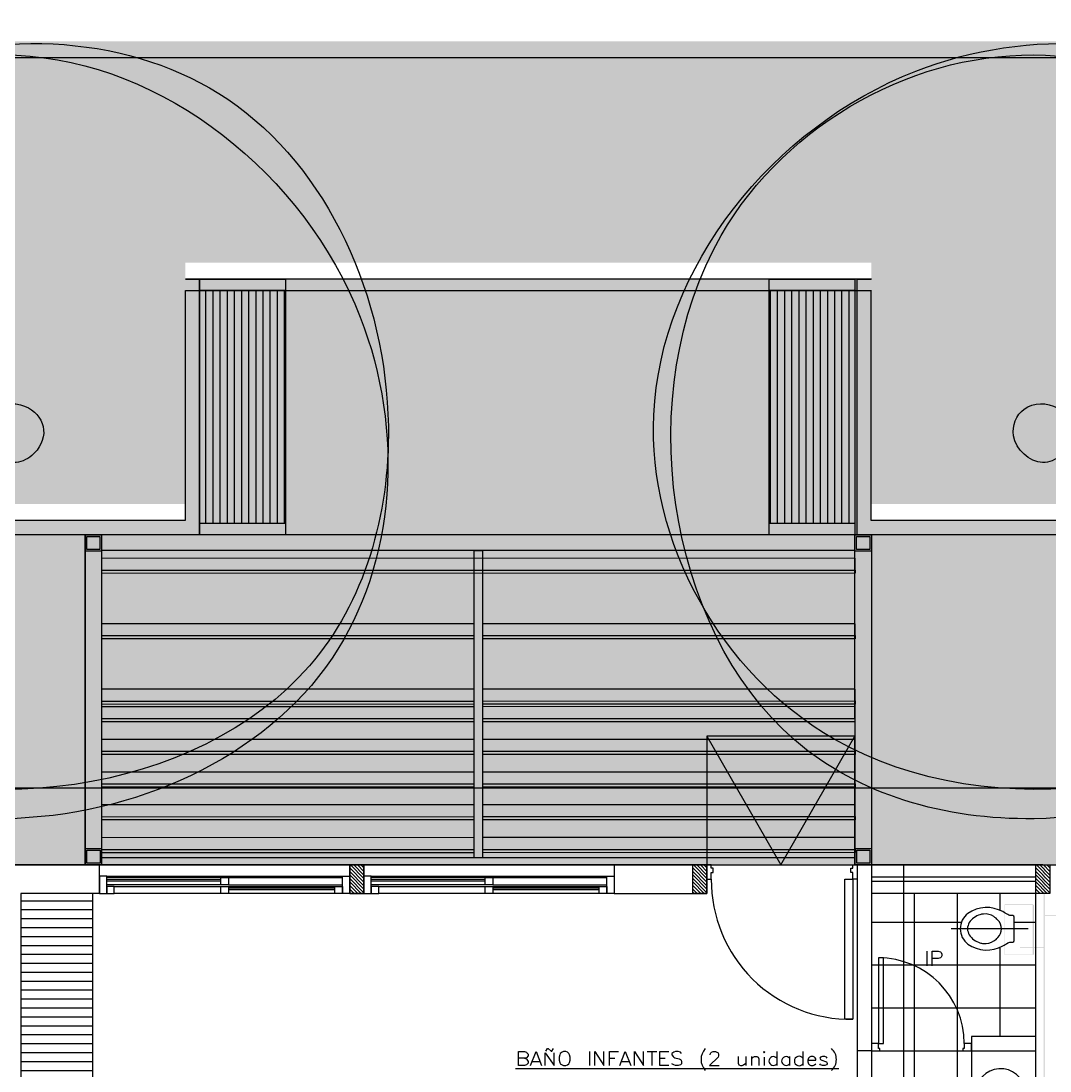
# Model space of a CAD drawing. Header units: metres. Extents: x -22 to 82, y -7 to 32.
# Drawn here: x 8.96 to 16.16, y 19.06 to 26.41 of the extents above; entities that cross this region are included whole.
import ezdxf

# ---------------------------------------------------------------- set-up
doc = ezdxf.new("R2010")
doc.units = ezdxf.units.M
doc.header["$LTSCALE"] = 2
doc.header["$MEASUREMENT"] = 0
doc.linetypes.add('CONTINU', pattern=[0])
doc.layers.get('0').update_dxf_attribs({"color": 252, "linetype": 'CONTINUOUS'})
for name, color, linetype in [('AR-EQUIPAMIENTO_FIJO_02', 252, 'CONTINUOUS'), ('PDF2_-FADE-IS-AF', 160, 'CONTINUOUS'), ('PDF2_-FADE-IS-AFMONT', 160, 'CONTINUOUS'), ('PDF2_-FADE-IS-TXT', 7, 'CONTINUOUS'), ('ZBANCO', 253, 'CONTINUOUS'), ('ZHATCH_VEREDA', 254, 'CONTINUOUS'), ('ZSILUETAEDIFICIO', 253, 'CONTINUOUS'), ('ZVEREDA', 253, 'CONTINUOUS')]:
    doc.layers.add(name, color=color, linetype=linetype)
pattern_1 = [(0, (-0.19002, 0), (0, 0.05), [])]

# ---------------------------------------------------------------- blocks, each defined once
blk = doc.blocks.new('*U38')
at = {"layer": 'AR-EQUIPAMIENTO_FIJO_02'}
h = blk.add_hatch(dxfattribs=at)
h.set_pattern_fill('_USER', color=252, scale=0.05, pattern_type=0)
h.set_pattern_definition(pattern_1)
h.paths.add_polyline_path([(1.72, -0.6), (1.72, 0), (0.09, 0), (0.09, -0.6)])
at = {"color": 252}
for p, q in [((0.09, -0.6), (0.09, 0)), ((1.72, -0.6), (1.72, 0))]:
    blk.add_line(p, q, dxfattribs=at)
blk.add_lwpolyline([(0.01, 0), (1.8, 0), (1.8, -0.6), (0.01, -0.6)], close=True, dxfattribs=at)
blk = doc.blocks.new('*U35')
at = {"layer": 'AR-EQUIPAMIENTO_FIJO_02'}
h = blk.add_hatch(dxfattribs=at)
h.set_pattern_fill('_USER', color=252, scale=0.05, pattern_type=0)
h.set_pattern_definition(pattern_1)
h.paths.add_polyline_path([(1.72, -0.6), (1.72, 0), (0.09, 0), (0.09, -0.6)])
at = {"color": 252}
for p, q in [((0.09, -0.6), (0.09, 0)), ((1.72, -0.6), (1.72, 0))]:
    blk.add_line(p, q, dxfattribs=at)
blk.add_lwpolyline([(0.01, 0), (1.8, 0), (1.8, -0.6), (0.01, -0.6)], close=True, dxfattribs=at)

msp = doc.modelspace()

# ---------------------------------------------------------------- hatches: boundary and pattern name
at = {"layer": 'PDF2_-FADE-IS-AF'}
for points in [[(15.835, 19.8712), (16.043, 19.8712), (16.043, 20.2193), (16.0388, 20.2193), (16.0388, 20.2236), (15.8393, 20.2236), (15.8393, 20.2193), (16.0345, 20.2193), (16.0345, 19.8755), (15.8393, 19.8755), (15.8393, 20.2193), (15.835, 20.2193)], [(16.1196, 20.147), (16.1196, 20.1427), (16.2391, 20.1427), (16.2391, 20.147)], [(16.1106, 19.9222), (16.1106, 19.9264), (15.9454, 19.9264), (15.9454, 19.9222)]]:
    msp.add_hatch(color=256, dxfattribs=at).paths.add_polyline_path(points)
at = {"layer": 'PDF2_-FADE-IS-AFMONT'}
msp.add_hatch(color=256, dxfattribs=at).paths.add_polyline_path([(16.1194, 16.7229), (16.1194, 20.5094), (16.1109, 20.5094), (16.1109, 16.7186)])
at = {"layer": 'ZHATCH_VEREDA'}
h = msp.add_hatch(color=256, dxfattribs=at)
h.dxf.hatch_style = 1
h.paths.add_polyline_path([(-5.4926, 30.05), (-19.1888, 30.05), (-19.1888, 20.4971), (-18.2446, 20.5), (-10.8444, 20.4986), (-10.8446, 19.35), (-7.9944, 19.35), (-7.9944, 20.5), (10.2054, 20.5001), (10.2053, 24.6), (10.1058, 24.6), (10.1058, 24.5), (10.1053, 24.5), (10.1053, 22.9107), (7.7055, 22.9107), (7.7053, 24.5), (7.7053, 24.5), (7.7053, 24.6), (2.9058, 24.6), (2.9058, 24.4995), (2.9058, 24.5), (2.9054, 22.903), (0.4911, 22.9106), (0.5054, 24.6), (-4.8806, 24.6), (-5.4926, 24.6)])
h = msp.add_hatch(color=256, dxfattribs=at)
h.dxf.hatch_style = 1
h.paths.add_polyline_path([(10.2053, 20.5001), (21.4056, 20.5005), (29.3057, 20.5), (30.6056, 20.5121), (31.4583, 20.5), (31.4583, 24.5983), (30.3807, 24.6), (30.4057, 20.6), (29.3057, 20.6), (29.3057, 20.5), (29.3056, 24.6), (24.5055, 24.5995), (24.5051, 22.91), (22.1051, 22.91), (22.1051, 24.5995), (17.2911, 24.6), (17.2911, 22.9056), (14.9055, 22.9106), (14.9058, 24.6), (10.2053, 24.6)])
at = {"layer": 'ZSILUETAEDIFICIO', "ltscale": 0.5, "extrusion": (5.00509e-09, 7.27634e-13, 1)}
h = msp.add_hatch(color=256, dxfattribs=at)
h.dxf.hatch_style = 1
h.paths.add_polyline_path([(14.9058, 22.8106), (14.7912, 22.8106), (14.7912, 22.696), (14.9058, 22.696)])
h.paths.add_polyline_path([(14.8943, 22.7991), (14.8943, 22.7074), (14.8027, 22.7074), (14.8026, 22.7991)], flags=16)
h = msp.add_hatch(color=256, dxfattribs=at)
h.dxf.hatch_style = 1
h.paths.add_polyline_path([(9.52, 20.6146), (9.4054, 20.6146), (9.4054, 20.5), (9.52, 20.5)])
h.paths.add_polyline_path([(9.5086, 20.6032), (9.5086, 20.5115), (9.4169, 20.5115), (9.4169, 20.6032)], flags=16)
h = msp.add_hatch(color=256, dxfattribs=at)
h.dxf.hatch_style = 1
h.paths.add_polyline_path([(14.906, 20.6152), (14.7914, 20.6152), (14.7914, 20.5006), (14.906, 20.5006)])
h.paths.add_polyline_path([(14.8946, 20.6038), (14.8946, 20.5121), (14.8029, 20.5121), (14.8029, 20.6038)], flags=16)
at = {"layer": 'ZSILUETAEDIFICIO'}
h = msp.add_hatch(dxfattribs=at)
h.set_pattern_fill('ANSI31', color=256, scale=0.14, angle=90)
h.set_pattern_definition([(135, (16.250759, 121.854648), (-0.0123743687, -0.0123743687), [])])
h.paths.add_polyline_path([(11.3556, 20.5), (11.2556, 20.5), (11.2556, 20.3), (11.3556, 20.3)])
h = msp.add_hatch(dxfattribs=at)
h.set_pattern_fill('ANSI31', color=256, scale=0.14, angle=90)
h.set_pattern_definition([(135, (18.650759, 121.854648), (-0.0123743687, -0.0123743687), [])])
h.paths.add_polyline_path([(13.7556, 20.5), (13.6556, 20.5), (13.6556, 20.3), (13.7556, 20.3)])
h = msp.add_hatch(dxfattribs=at)
h.set_pattern_fill('ANSI31', color=256, scale=0.14, angle=90)
h.set_pattern_definition([(135, (21.050759, 121.854648), (-0.0123743687, -0.0123743687), [])])
h.paths.add_polyline_path([(16.1556, 20.5), (16.0556, 20.5), (16.0556, 20.3), (16.1556, 20.3)])
at = {"layer": 'ZVEREDA'}
h = msp.add_hatch(dxfattribs=at)
h.set_pattern_fill('AR-SAND', color=256, scale=0.08)
h.set_pattern_definition([(37.5, (100.32176, 117.4582), (-0.00503947, 0.1541459), [0, -0.1216, 0, -0.136, 0, -0.13]), (7.5, (100.32176, 117.4582), (0.14158214, 0.22577169), [0, -0.0656, 0, -0.1096, 0, -0.042]), (327.5, (100.22336, 117.4582), (0.24913135, 0.00045272), [0, -0.04, 0, -0.144, 0, -0.188]), (317.5, (100.22336, 117.4582), (0.24049013, 0.07021405), [0, -0.02, 0, -0.0944, 0, -0.108])])
h.paths.add_polyline_path([(31.4583, 30.1), (-5.5805, 30.142), (-5.4962, 24.7096), (0.5054, 24.7146), (0.5054, 23.0251), (2.9054, 23.0251), (2.9058, 24.7146), (7.7058, 24.7146), (7.7058, 23.0252), (10.1053, 23.0252), (10.1058, 24.7146), (12.5056, 24.7146), (14.9058, 24.7146), (14.9058, 23.0251), (17.3055, 23.0251), (17.3059, 24.7146), (22.1055, 24.6346), (22.1055, 23.0246), (24.505, 23.0246), (24.505, 24.6341), (31.4583, 24.6146), (29.3056, 24.6146), (29.3056, 20.6109), (30.5057, 20.6133), (30.5057, 24.6146), (31.4583, 24.6146)])
h.paths.add_polyline_path([(3.275, 29.8475), (21.8512, 29.8475), (21.8512, 26.263), (3.275, 26.263)], flags=16)
edge = h.paths.add_edge_path(flags=0)
edge.add_line((4.1908, 28.4533), (4.1918, 28.4533))
edge.add_arc((4.0309, 28.4787), 0.1629, 351.03851, 357.36602)
edge.add_arc((4.1126, 28.475), 0.0811, 344.53721, 357.36608, ccw=False)
edge = h.paths.add_edge_path(flags=0)
edge.add_arc((4.1295, 28.4836), 0.0424, 8.44616, 17.0428)
edge.add_arc((4.0485, 28.4688), 0.1245, 3.32548, 12.65711, ccw=False)
edge.add_arc((4.0097, 28.4665), 0.1634, 3.32548, 5.86795)
edge.add_arc((4.0245, 28.468), 0.1486, 5.86786, 8.44616)
edge = h.paths.add_edge_path(flags=0)
edge.add_arc((4.1876, 27.7105), 0.00551, 0, 44.64919, ccw=False)
edge.add_line((4.1931, 27.7105), (4.1932, 27.7106))
edge.add_arc((4.0831, 27.7214), 0.1106, 354.37575, 357.78084)
edge.add_arc((4.0835, 27.7271), 0.1106, 354.84601, 363.60038)
edge.add_arc((4.2651, 27.7157), 0.0736, 165.58549, 181.03659)
edge = h.paths.add_edge_path(flags=0)
edge.add_ellipse((4.1558, 27.5523), major_axis=(-0.0049, 0.5517), ratio=0.076457, start_angle=264.41175, end_angle=281.9146, ccw=False)
edge.add_arc((-177.0033, 27.2461), 181.2018, 0, 0.079936, ccw=False)
edge.add_line((4.1985, 27.2461), (4.2105, 27.659))
edge.add_ellipse((4.1869, 27.7778), major_axis=(0.0158, -0.1078), ratio=0.516109, start_angle=337.05526, end_angle=345.80434, ccw=False)
edge = h.paths.add_edge_path(flags=0)
edge.add_arc((387.038, 26.5735), 383.1771, 179.79628, 179.822716, ccw=False)
edge.add_arc((63.4766, 27.7239), 59.6136, 179.624227, 179.79628, ccw=False)
edge.add_arc((107.9127, 27.4325), 104.0507, 179.489221, 179.624227, ccw=False)
edge.add_arc((4.9088, 28.3258), 1.0432, 173.57444, 178.11757, ccw=False)
edge.add_arc((3.942, 28.4364), 0.0701, 136.94401, 174.94308, ccw=False)
edge.add_arc((3.9396, 28.4449), 0.0627, 98.57264, 141.17167, ccw=False)
edge.add_arc((3.9718, 28.2741), 0.2365, 91.78342, 100.11623, ccw=False)
edge.add_arc((4.1614, 22.1858), 6.3277, 91.01273, 91.78342, ccw=False)
edge.add_line((4.0495, 28.5126), (4.1692, 28.5147))
edge.add_line((4.1692, 28.5147), (4.1798, 28.5304))
edge.add_arc((4.1908, 28.5249), 0.0124, 51.76101, 153.61315, ccw=False)
edge.add_line((4.1985, 28.5347), (4.1985, 28.5364))
edge.add_arc((4.1933, 28.5159), 0.0211, 75.91409, 183.0668)
edge.add_line((4.1722, 28.5147), (4.0495, 28.5126))
edge.add_arc((4.1614, 22.1858), 6.3277, 91.01273, 91.78342)
edge.add_arc((3.9718, 28.2741), 0.2365, 91.78342, 100.11624)
edge.add_arc((3.9413, 28.4452), 0.0627, 100.11624, 120.52289)
edge.add_arc((3.9423, 28.4373), 0.0701, 117.95064, 158.45951)
edge.add_arc((4.0014, 28.4159), 0.133, 159.24595, 175.89684)
edge.add_arc((4.9093, 28.3508), 1.0432, 175.89684, 179.48922)
edge.add_arc((107.9127, 27.4325), 104.0507, 179.489221, 179.624227)
edge.add_arc((63.4766, 27.7239), 59.6136, 179.624227, 179.79628)
edge.add_arc((387.038, 26.5735), 383.1771, 179.79628, 179.822716)
edge.add_line((3.8628, 27.7591), (3.8846, 27.7207))
edge.add_arc((3.9293, 27.7485), 0.0526, 211.87348, 222.0821)
edge.add_arc((3.9401, 27.7583), 0.0672, 222.08181, 230.25637)
edge.add_arc((3.9584, 27.7834), 0.0983, 231.41815, 254.97418)
edge.add_arc((3.9594, 27.7758), 0.0912, 253.17397, 268.21726)
edge.add_arc((3.9686, 41.2492), 13.5646, 269.9489, 270.35325)
edge.add_arc((4.0495, 16.955), 10.7299, 89.50758, 89.98541, ccw=False)
edge.add_arc((4.1302, 27.5401), 0.1448, 64.17035, 85.44946, ccw=False)
edge.add_arc((4.1917, 27.6664), 0.00437, 1.42825, 68.34992, ccw=False)
edge.add_arc((4.1974, 27.677), 0.0106, 212.0429, 263.07732, ccw=False)
edge.add_arc((4.2006, 27.71), 0.0405, 231.8085, 252.48501, ccw=False)
edge.add_arc((4.1618, 27.6626), 0.0209, 48.53143, 82.63063)
edge.add_arc((4.1193, 27.1331), 0.552, 85.31102, 89.99478)
edge.add_arc((4.1184, 16.9552), 10.7299, 89.99478, 90.35325)
edge.add_arc((4.0738, 41.2495), 13.5646, 269.50474, 269.90909, ccw=False)
edge.add_arc((3.9566, 27.7766), 0.0912, 239.26482, 269.9489, ccw=False)
edge.add_arc((3.9401, 27.7583), 0.0672, 215.76689, 243.37812, ccw=False)
edge.add_line((3.8856, 27.719), (3.8628, 27.7591))
edge = h.paths.add_edge_path(flags=0)
edge.add_arc((3.9822, 27.7771), 0.00397, 57.09354, 128.00951, ccw=False)
edge.add_arc((3.9838, 27.7769), 0.00357, -36.39607, 80.51639, ccw=False)
edge.add_arc((3.985, 27.7756), 0.00181, 293.79716, 335.12409, ccw=False)
edge.add_arc((3.9849, 27.7759), 0.00219, 257.16817, 293.79649, ccw=False)
edge.add_arc((3.9855, 27.779), 0.00532, 238.28267, 257.1685, ccw=False)
edge.add_arc((3.9803, 27.7768), 0.00343, 99.02971, 315.49798, ccw=False)
edge = h.paths.add_edge_path(flags=0)
edge.add_arc((4.0039, 27.7765), 0.0042, 179.54191, 270.45809)
edge.add_arc((4.0039, 27.7765), 0.0042, 269.34995, 383.12321)
edge.add_arc((4.0039, 27.7767), 0.0042, 19.96411, 182.47885)
edge = h.paths.add_edge_path(flags=0)
edge.add_arc((3.9794, 28.4299), 0.000965, 125.09075, 237.60091)
edge.add_arc((3.996, 28.407), 0.0279, 127.80623, 268.77904)
edge.add_line((3.9954, 28.3791), (4.0027, 28.3865))
edge.add_arc((4.1001, 28.3876), 0.0974, 166.36471, 180.70165, ccw=False)
edge.add_arc((3.9916, 28.42), 0.0168, 325.79763, 488.47749)
edge.add_arc((3.9953, 28.4523), 0.0238, 233.41095, 272.5959)
edge.add_arc((3.987, 28.4251), 0.01, 20.17316, 145.44733)

# ---------------------------------------------------------------- linework, layer by layer
at = {"layer": 'PDF2_-FADE-IS-AFMONT', "const_width": 0.00849, "elevation": 0}
msp.add_lwpolyline([(14.5344, 9.3109), (14.5344, 4.3053), (31.2491, 4.3053), (31.2406, 20.5), (-18.4644, 20.5)], dxfattribs=at)
at = {"layer": 'PDF2_-FADE-IS-AFMONT', "const_width": 0.01}
msp.add_lwpolyline([(15.1319, 16.7112), (15.1319, 20.5009)], dxfattribs=at)
at = {"layer": 'PDF2_-FADE-IS-TXT'}
for points in [[(15.2928, 19.8968), (15.2928, 19.7949)], [(15.3311, 19.7949), (15.3311, 19.8968), (15.3735, 19.8968), (15.3905, 19.8926), (15.3947, 19.8883), (15.399, 19.8756), (15.399, 19.8629), (15.3947, 19.8544), (15.3905, 19.8501), (15.3735, 19.8459), (15.3311, 19.8459)], [(12.4788, 19.1467), (12.4915, 19.1425), (12.4958, 19.1383), (12.5043, 19.1255), (12.5043, 19.1128), (12.4915, 19.1001), (12.4788, 19.0958), (12.4364, 19.0958), (12.4364, 19.1934), (12.4788, 19.1934), (12.4915, 19.1892), (12.4958, 19.185), (12.5043, 19.1765), (12.5043, 19.1637), (12.4915, 19.151), (12.4788, 19.1467), (12.4364, 19.1467)], [(12.5213, 19.0958), (12.5595, 19.1934), (12.5977, 19.0958)], [(12.6231, 19.0958), (12.6231, 19.185), (12.6868, 19.0958), (12.6868, 19.185)], [(12.6274, 19.1977), (12.6401, 19.2147), (12.6444, 19.2147), (12.6656, 19.1977), (12.6698, 19.1977), (12.6826, 19.2147)], [(12.933, 19.1934), (12.933, 19.0958)], [(12.9712, 19.0958), (12.9712, 19.1934), (13.0349, 19.0958), (13.0349, 19.1934)], [(13.0731, 19.0958), (13.0731, 19.1934), (13.1368, 19.1934)], [(13.1453, 19.0958), (13.1835, 19.1934), (13.2217, 19.0958)], [(13.2472, 19.0958), (13.2472, 19.1934), (13.3108, 19.0958), (13.3108, 19.1934)], [(13.3363, 19.1934), (13.4042, 19.1934)], [(13.3703, 19.1934), (13.3703, 19.0958)], [(13.4891, 19.0958), (13.4254, 19.0958), (13.4254, 19.1934), (13.4891, 19.1934)], [(13.5783, 19.1807), (13.5698, 19.1892), (13.5528, 19.1934), (13.5358, 19.1934), (13.5231, 19.1892), (13.5103, 19.1807), (13.5103, 19.1722), (13.5188, 19.1595), (13.5231, 19.1552), (13.5316, 19.151), (13.5613, 19.1425), (13.5698, 19.1383), (13.574, 19.134), (13.5783, 19.1213), (13.5783, 19.1085), (13.5698, 19.1001), (13.5528, 19.0958), (13.5358, 19.0958), (13.5231, 19.1001), (13.5103, 19.1085)], [(13.7778, 19.1722), (13.7778, 19.1765), (13.782, 19.185), (13.7863, 19.1892), (13.799, 19.1934), (13.816, 19.1934), (13.833, 19.185), (13.8372, 19.1765), (13.8372, 19.1637), (13.833, 19.1552), (13.7735, 19.0958), (13.8415, 19.0958)], [(14.2447, 19.1934), (14.2447, 19.0958)], [(14.4273, 19.1934), (14.4273, 19.0958)], [(12.534, 19.1255), (12.5849, 19.1255)], [(13.0731, 19.1467), (13.1113, 19.1467)], [(13.158, 19.1255), (13.2089, 19.1255)], [(13.4254, 19.1467), (13.4636, 19.1467)], [(13.973, 19.1595), (13.973, 19.1128), (13.9773, 19.1001), (13.99, 19.0958), (14.0028, 19.0958), (14.0113, 19.1001), (14.0282, 19.1128)], [(14.0282, 19.1595), (14.0282, 19.0958)], [(14.0664, 19.1595), (14.0664, 19.0958)], [(14.0664, 19.1425), (14.0792, 19.1552), (14.0877, 19.1595), (14.1046, 19.1595), (14.1131, 19.1552), (14.1174, 19.1425), (14.1174, 19.0958)], [(14.1556, 19.1552), (14.1556, 19.0958)], [(14.3339, 19.1595), (14.3339, 19.0958)], [(14.4612, 19.134), (14.5164, 19.134), (14.5164, 19.1425), (14.5122, 19.151), (14.5079, 19.1552), (14.4994, 19.1595), (14.4824, 19.1595), (14.474, 19.1552), (14.4655, 19.1467), (14.4612, 19.134), (14.4612, 19.1213), (14.4655, 19.1085), (14.474, 19.1001), (14.4824, 19.0958), (14.4994, 19.0958), (14.5079, 19.1001), (14.5164, 19.1085)], [(14.5971, 19.1467), (14.5928, 19.1552), (14.5801, 19.1595), (14.5631, 19.1595), (14.5504, 19.1552), (14.5461, 19.1467), (14.5504, 19.1383), (14.5589, 19.134), (14.5843, 19.1255), (14.5928, 19.1213), (14.5971, 19.1128), (14.5971, 19.1085), (14.5928, 19.1001), (14.5801, 19.0958), (14.5631, 19.0958), (14.5504, 19.1001), (14.5461, 19.1085)], [(12.4151, 19.0746), (14.6777, 19.0746)]]:
    msp.add_lwpolyline(points, dxfattribs=at)
for points in [[(12.7505, 19.1934), (12.742, 19.1892), (12.7293, 19.1807), (12.725, 19.1722), (12.7208, 19.1552), (12.7208, 19.134), (12.725, 19.117), (12.7293, 19.1085), (12.742, 19.1001), (12.7505, 19.0958), (12.7675, 19.0958), (12.7802, 19.1001), (12.7887, 19.1085), (12.7929, 19.117), (12.7972, 19.134), (12.7972, 19.1552), (12.7929, 19.1722), (12.7887, 19.1807), (12.7802, 19.1892), (12.7675, 19.1934)], [(14.1513, 19.1892), (14.1556, 19.185), (14.1598, 19.1892), (14.1556, 19.1934)]]:
    msp.add_lwpolyline(points, close=True, dxfattribs=at)
for centre, radius, start, end in [((13.826, 19.1383), 0.1122, 137.08058, 222.91942), ((14.5589, 19.1383), 0.1022, 311.63354, 48.36646), ((14.2201, 19.1276), 0.0312, 37.76976, 322.23024), ((14.3092, 19.1276), 0.0312, 37.76976, 322.23024), ((14.4003, 19.1276), 0.0331, 35.29335, 324.70665)]:
    msp.add_arc(centre, radius, start, end, dxfattribs=at)
at = {"layer": 'ZSILUETAEDIFICIO'}
for p, q in [((21.8512, 26.1484), (3.275, 26.1484)), ((14.9058, 24.6, 0), (10.1058, 24.6, 0)), ((10.1058, 24.52, 0), (14.9058, 24.52, 0)), ((13.7556, 21.4006, 0), (14.2733, 20.5003, 0)), ((14.7911, 21.4006, 0), (13.7556, 21.4006, 0)), ((13.7556, 21.4006, 0), (13.7556, 20.5, 0)), ((14.2733, 20.5003, 0), (14.7911, 21.4006, 0)), ((14.7911, 20.5006, 0), (14.7911, 21.4006, 0)), ((31.2057, 21.0379), (-18.8448, 21.0379)), ((9.5056, 20.5, 0), (8.9056, 20.5, 0)), ((9.5056, 20.3, 0), (9.5056, 20.5, 0)), ((11.2556, 20.5, 0), (9.5056, 20.5, 0)), ((11.3556, 20.5, 0), (11.2556, 20.5, 0)), ((11.2556, 20.5, 0), (11.2556, 20.3, 0)), ((13.1056, 20.5, 0), (11.3556, 20.5, 0)), ((11.3556, 20.3, 0), (11.3556, 20.5, 0)), ((13.7556, 20.5, 0), (13.1056, 20.5, 0)), ((13.1056, 20.5, 0), (13.1056, 20.3, 0)), ((13.7556, 20.5, 0), (14.7911, 20.5006, 0)), ((13.7556, 20.5, 0), (13.7556, 20.3)), ((13.7556, 20.3, 0), (13.7556, 20.5, 0)), ((16.1056, 20.5), (14.8056, 20.5, 0)), ((14.8056, 20.5, 0), (14.8056, 19.2, 0)), ((14.9056, 20.5), (14.9056, 19.2, 0)), ((16.1056, 20.5, 0), (17.4056, 20.5, 0)), ((9.5557, 20.4207, 0), (11.2046, 20.4207, 0)), ((10.3536, 20.3979, 0), (9.5557, 20.3979, 0)), ((10.3536, 20.3859, 0), (9.5557, 20.3859, 0)), ((11.2046, 20.4111, 0), (10.3536, 20.4111, 0)), ((10.4067, 20.3608, 0), (11.2046, 20.3608, 0)), ((11.406, 20.4207, 0), (13.0548, 20.4207, 0)), ((12.2039, 20.3979, 0), (11.406, 20.3979, 0)), ((12.2039, 20.3859, 0), (11.406, 20.3859, 0)), ((13.0548, 20.4111, 0), (12.2039, 20.4111, 0)), ((12.257, 20.3608, 0), (13.0548, 20.3608, 0)), ((9.5056, 20.3, 0), (8.9556, 20.3, 0)), ((8.9556, 20.3, 0), (8.9556, 16.3, 0)), ((9.4556, 20.3, 0), (9.4556, 19.1, 0)), ((9.6086, 20.3503, 0), (10.3536, 20.3503, 0)), ((11.1517, 20.3371, 0), (10.4067, 20.3371, 0)), ((11.1517, 20.3251, 0), (10.4067, 20.3251, 0)), ((11.2556, 20.3, 0), (11.3556, 20.3, 0)), ((11.4589, 20.3503, 0), (12.2039, 20.3503, 0)), ((13.0019, 20.3371, 0), (12.257, 20.3371, 0)), ((13.0019, 20.3251, 0), (12.257, 20.3251, 0)), ((13.1056, 20.3, 0), (13.7556, 20.3, 0)), ((16.0556, 20.3), (14.9056, 20.3)), ((15.2056, 20.3, 0), (15.2056, 16.7999, 0)), ((15.5056, 20.3, 0), (15.5056, 16.7999, 0)), ((15.8056, 20.3, 0), (15.8056, 20.1832, 0)), ((16.0556, 16.7999, 0), (16.0556, 20.3)), ((14.9056, 20.1, 0), (15.5361, 20.1, 0)), ((15.9056, 20.1, 0), (16.0556, 20.1, 0)), ((16.0037, 20.0533, 0), (15.4634, 20.0533, 0)), ((15.8056, 19.9235, 0), (15.8056, 19.3, 0)), ((14.9056, 19.8, 0), (16.0556, 19.8, 0)), ((14.9056, 19.5, 0), (16.0556, 19.5, 0)), ((16.0556, 19.3, 0), (15.6056, 19.3, 0)), ((15.6056, 19.3, 0), (15.6056, 19.2, 0)), ((14.9056, 19.2, 0), (14.8056, 19.2)), ((14.8056, 19.2, 0), (14.8056, 18, 0)), ((14.9056, 19.25, 0), (14.9056, 19.2, 0)), ((14.9556, 19.25, 0), (14.9056, 19.25, 0)), ((14.9056, 19.2, 0), (16.0556, 19.2, 0)), ((14.9056, 19.2, 0), (14.9056, 18, 0)), ((14.9056, 19.2, 0), (14.9656, 19.2, 0)), ((14.9556, 19.215, 0), (14.9556, 19.25, 0)), ((14.9656, 19.215, 0), (14.9556, 19.215, 0)), ((14.9656, 19.2, 0), (14.9656, 19.215, 0)), ((15.5556, 19.215, 0), (15.5456, 19.215, 0)), ((15.5456, 19.215, 0), (15.5456, 19.2, 0)), ((15.5456, 19.2, 0), (15.6056, 19.2, 0)), ((15.6056, 19.25, 0), (15.5556, 19.25, 0)), ((15.5556, 19.25, 0), (15.5556, 19.215, 0)), ((15.6056, 19.2, 0), (15.6056, 19.25, 0)), ((15.6056, 19.2, 0), (15.6056, 18, 0)), ((15.6056, 19.2, 0), (16.0556, 19.2, 0)), ((9.4556, 19.1, 0), (9.4556, 17.9, 0))]:
    msp.add_line(p, q, dxfattribs=at)
at = {"layer": 'ZSILUETAEDIFICIO', "ltscale": 0.5}
for p, q in [((14.7912, 22.8106), (9.4051, 22.8099)), ((9.4051, 22.8099, 0), (9.5197, 22.81, 0)), ((9.4054, 20.5, 0), (9.4051, 22.8099, 0)), ((9.4051, 22.8099), (9.4054, 20.5)), ((9.5197, 22.81, 0), (9.52, 20.5, 0)), ((14.9058, 22.8106), (14.7912, 22.8106)), ((14.7912, 22.8106), (14.9058, 22.8106)), ((14.7914, 20.5006), (14.7912, 22.8106)), ((14.7914, 20.5006, 0), (14.7912, 22.8106, 0)), ((14.7912, 22.8106, 0), (14.9058, 22.8106, 0)), ((14.9058, 22.8106), (14.9058, 22.8106)), ((14.9058, 22.8106, 0), (14.906, 20.5006, 0)), ((14.7912, 22.7006), (9.5197, 22.7)), ((9.5197, 22.7), (9.52, 20.5)), ((12.1276, 20.5503), (12.1268, 22.7003)), ((12.1268, 22.7003), (12.1841, 22.7003)), ((12.1841, 22.7003), (12.1849, 20.5504)), ((14.7914, 20.5006), (14.7912, 22.7006)), ((9.5203, 22.5634, 0), (14.7918, 22.564, 0)), ((14.7918, 22.564, 0), (14.7918, 22.5411, 0)), ((14.7918, 22.5411, 0), (9.5203, 22.5405, 0)), ((9.5204, 22.105), (12.1275, 22.1053)), ((12.1275, 22.0824, 0), (9.5204, 22.0821, 0)), ((12.1848, 22.1053), (14.7918, 22.1056)), ((14.7918, 22.0827), (12.1848, 22.0824)), ((14.7918, 22.1056), (14.7918, 22.0827)), ((9.5207, 21.6469), (12.1275, 21.6472)), ((12.1275, 21.6243, 0), (9.5207, 21.624, 0)), ((12.1848, 21.6472), (14.7922, 21.6475)), ((14.7922, 21.6246), (12.1848, 21.6243)), ((14.7922, 21.6475), (14.7922, 21.6246)), ((9.5195, 21.5248), (12.1275, 21.5251)), ((12.1275, 21.5022, 0), (9.5195, 21.5019, 0)), ((12.1848, 21.5251), (14.7909, 21.5254)), ((14.7909, 21.5025), (12.1848, 21.5022)), ((14.7909, 21.5254), (14.7909, 21.5025)), ((9.5199, 21.296), (12.1276, 21.2963)), ((12.1276, 21.2734, 0), (9.5199, 21.2731, 0)), ((12.1849, 21.2963), (14.7914, 21.2966)), ((14.7914, 21.2737), (12.1849, 21.2734)), ((14.7914, 21.2966), (14.7914, 21.2737)), ((9.5199, 21.0669), (12.1276, 21.0671)), ((12.1276, 21.0442, 0), (9.5199, 21.0439, 0)), ((12.1849, 21.0672), (14.7914, 21.0674)), ((14.7914, 21.0445), (12.1849, 21.0442)), ((14.7914, 21.0674), (14.7914, 21.0445)), ((9.5199, 20.8377), (12.1276, 20.838)), ((12.1276, 20.815, 0), (9.5199, 20.8147, 0)), ((12.1849, 20.838), (14.7914, 20.8382)), ((14.7914, 20.8153), (12.1849, 20.815)), ((14.7914, 20.8382), (14.7914, 20.8153)), ((9.52, 20.6085), (12.1276, 20.6088)), ((12.1276, 20.5858, 0), (9.52, 20.5855, 0)), ((12.1849, 20.6088), (14.7914, 20.6091)), ((14.7914, 20.5861), (12.1849, 20.5858)), ((14.7914, 20.6091), (14.7914, 20.5861)), ((12.1276, 20.5503, 0), (9.52, 20.5501, 0)), ((9.52, 20.5501, 0), (9.52, 20.5, 0)), ((14.7914, 20.5506, 0), (12.1276, 20.5503, 0)), ((14.7914, 20.5006, 0), (14.7914, 20.5506, 0)), ((9.4054, 20.5), (14.7914, 20.5006)), ((9.52, 20.5, 0), (9.4054, 20.5, 0)), ((9.52, 20.5), (14.7914, 20.5006)), ((9.52, 20.5, 0), (14.7914, 20.5006, 0)), ((12.1849, 20.5003), (12.1276, 20.5003)), ((12.1276, 20.5003), (12.1276, 20.5003)), ((14.906, 20.5006, 0), (14.7914, 20.5006, 0))]:
    msp.add_line(p, q, dxfattribs=at)
at = {"layer": 'ZSILUETAEDIFICIO', "ltscale": 0.5, "extrusion": (5.01778e-09, -1.1166e-07, 1)}
for p, q in [((9.4051, 22.8099, 0), (9.5197, 22.81)), ((9.4051, 22.6954, 0), (9.4051, 22.8099, 0)), ((9.4166, 22.7985), (9.5083, 22.7985)), ((9.4166, 22.7068, 0), (9.4166, 22.7985)), ((9.5083, 22.7985), (9.5083, 22.7068, 0)), ((9.5197, 22.81), (9.5197, 22.6954, 0)), ((14.7912, 22.696, 0), (14.7912, 22.8106)), ((14.7912, 22.8106), (14.9058, 22.8106)), ((14.7912, 22.696, 0), (14.7912, 22.8106)), ((14.7912, 22.8106), (14.9058, 22.8106)), ((14.8027, 22.7074, 0), (14.8026, 22.7991)), ((14.8026, 22.7991), (14.8943, 22.7991, 0)), ((14.8943, 22.7991, 0), (14.8943, 22.7074, 0)), ((14.9058, 22.8106), (14.9058, 22.696, 0)), ((14.9058, 22.8106), (14.9058, 22.696, 0)), ((9.5083, 22.7068, 0), (9.4166, 22.7068, 0)), ((14.8943, 22.7074, 0), (14.8027, 22.7074, 0)), ((9.5197, 22.6954, 0), (9.4051, 22.6954, 0)), ((14.9058, 22.696, 0), (14.7912, 22.696, 0)), ((14.9058, 22.696, 0), (14.7912, 22.696, 0)), ((9.4054, 20.5, 0), (9.4054, 20.6146, 0)), ((9.4054, 20.6146, 0), (9.52, 20.6146, 0)), ((9.4169, 20.5115, 0), (9.4169, 20.6032, 0)), ((9.4169, 20.6032, 0), (9.5086, 20.6032, 0)), ((9.5086, 20.6032, 0), (9.5086, 20.5115, 0)), ((9.52, 20.6146, 0), (9.52, 20.5, 0)), ((14.7914, 20.5006, 0), (14.7914, 20.6152, 0)), ((14.7914, 20.6152, 0), (14.906, 20.6152, 0)), ((14.8029, 20.5121, 0), (14.8029, 20.6038, 0)), ((14.8029, 20.6038, 0), (14.8946, 20.6038, 0)), ((14.8946, 20.6038, 0), (14.8946, 20.5121, 0)), ((14.906, 20.6152, 0), (14.906, 20.5006, 0)), ((9.5086, 20.5115, 0), (9.4169, 20.5115, 0)), ((14.8946, 20.5121, 0), (14.8029, 20.5121, 0)), ((9.52, 20.5, 0), (9.4054, 20.5, 0)), ((14.906, 20.5006, 0), (14.7914, 20.5006, 0))]:
    msp.add_line(p, q, dxfattribs=at)
at = {"layer": 'ZSILUETAEDIFICIO', "color": 252, "linetype": 'CONTINU', "ltscale": 0.5}
for p, q in [((9.5197, 22.7827, 0), (9.5197, 22.7483, 0)), ((14.7918, 22.6464, 0), (9.5203, 22.6458, 0)), ((14.7918, 22.564, 0), (14.7918, 22.6464, 0)), ((9.5198, 22.5535, 0), (9.5198, 22.5191, 0)), ((9.5198, 22.3243, 0), (9.5198, 22.2899, 0)), ((12.1275, 22.1877, 0), (9.5204, 22.1874, 0)), ((14.7918, 22.188), (12.1848, 22.1877)), ((14.7918, 22.1056), (14.7918, 22.188)), ((9.5198, 22.0951, 0), (9.5198, 22.0607, 0)), ((9.5198, 21.8659, 0), (9.5198, 21.8315, 0)), ((12.1275, 21.7296, 0), (9.5207, 21.7293, 0)), ((14.7922, 21.7299), (12.1848, 21.7296)), ((14.7922, 21.6475), (14.7922, 21.7299)), ((12.1275, 21.6076, 0), (9.5195, 21.6073, 0)), ((9.5199, 21.6367, 0), (9.5199, 21.6023, 0)), ((14.7909, 21.6079), (12.1848, 21.6076)), ((14.7909, 21.5254), (14.7909, 21.6079)), ((9.5199, 21.4075, 0), (9.5199, 21.3731, 0)), ((12.1275, 21.3788, 0), (9.5199, 21.3785, 0)), ((14.7913, 21.3791), (12.1848, 21.3788)), ((14.7914, 21.2966), (14.7913, 21.3791)), ((9.5199, 21.1783, 0), (9.5199, 21.144, 0)), ((12.1276, 21.1496, 0), (9.5199, 21.1493, 0)), ((14.7914, 21.1499), (12.1849, 21.1496)), ((14.7914, 21.0674), (14.7914, 21.1499)), ((9.5199, 20.9491, 0), (9.5199, 20.9148, 0)), ((12.1276, 20.9204, 0), (9.5199, 20.9201, 0)), ((14.7914, 20.9207), (12.1849, 20.9204)), ((14.7914, 20.8382), (14.7914, 20.9207)), ((9.52, 20.7199, 0), (9.52, 20.6856, 0)), ((12.1276, 20.6912, 0), (9.52, 20.6909, 0)), ((14.7914, 20.6915), (12.1849, 20.6912)), ((14.7914, 20.6091), (14.7914, 20.6915))]:
    msp.add_line(p, q, dxfattribs=at)
at = {"layer": 'ZSILUETAEDIFICIO', "linetype": 'Continuous'}
for p, q in [((10.3536, 20.4111, 0), (9.5557, 20.4111, 0)), ((10.3536, 20.3608, 0), (9.5557, 20.3608, 0)), ((10.4067, 20.4111, 0), (11.2046, 20.4111, 0)), ((12.2039, 20.4111, 0), (11.406, 20.4111, 0)), ((12.2039, 20.3608, 0), (11.406, 20.3608, 0)), ((12.257, 20.4111, 0), (13.0548, 20.4111, 0)), ((10.3536, 20.3, 0), (9.6086, 20.3, 0)), ((10.4067, 20.3503, 0), (11.1517, 20.3503, 0)), ((11.1517, 20.3, 0), (10.4067, 20.3, 0)), ((12.2039, 20.3, 0), (11.4589, 20.3, 0)), ((12.257, 20.3503, 0), (13.0019, 20.3503, 0)), ((13.0019, 20.3, 0), (12.257, 20.3, 0)), ((8.9556, 20.25, 0), (9.4556, 20.25, 0)), ((8.9556, 20.1875, 0), (9.4556, 20.1875, 0)), ((8.9556, 20.125, 0), (9.4556, 20.125, 0)), ((8.9556, 20.0625, 0), (9.4556, 20.0625, 0)), ((8.9556, 20, 0), (9.4556, 20, 0)), ((8.9556, 19.9375, 0), (9.4556, 19.9375, 0)), ((8.9556, 19.875, 0), (9.4556, 19.875, 0)), ((8.9556, 19.8125, 0), (9.4556, 19.8125, 0)), ((8.9556, 19.75, 0), (9.4556, 19.75, 0)), ((8.9556, 19.6875, 0), (9.4556, 19.6875, 0)), ((8.9556, 19.625, 0), (9.4556, 19.625, 0)), ((8.9556, 19.5625, 0), (9.4556, 19.5625, 0)), ((8.9556, 19.5, 0), (9.4556, 19.5, 0)), ((8.9556, 19.4375, 0), (9.4556, 19.4375, 0)), ((8.9556, 19.375, 0), (9.4556, 19.375, 0)), ((8.9556, 19.3125, 0), (9.4556, 19.3125, 0)), ((8.9556, 19.25, 0), (9.4556, 19.25, 0)), ((8.9556, 19.1875, 0), (9.4556, 19.1875, 0)), ((8.9556, 19.125, 0), (9.4556, 19.125, 0)), ((8.9556, 19.0625, 0), (9.4556, 19.0625, 0))]:
    msp.add_line(p, q, dxfattribs=at)
at = {"layer": 'ZSILUETAEDIFICIO', "ltscale": 0.35}
for p, q in [((16.0556, 20.415, 0), (14.9056, 20.415, 0)), ((16.0556, 20.385, 0), (14.9056, 20.385, 0))]:
    msp.add_line(p, q, dxfattribs=at)
at = {"layer": 'ZSILUETAEDIFICIO', "extrusion": (0, 0, -1)}
for p, q in [((14.9906, 19.85, 0), (14.9556, 19.85, 0)), ((14.9556, 19.85, 0), (14.9556, 19.25, 0)), ((14.9906, 19.25, 0), (14.9906, 19.85, 0)), ((14.9556, 19.25, 0), (14.9906, 19.25, 0))]:
    msp.add_line(p, q, dxfattribs=at)
at = {"layer": 'ZSILUETAEDIFICIO', "color": 252, "elevation": 0}
for points in [[(10.1058, 24.6001), (10.2053, 24.6001), (10.2053, 22.8107), (7.6053, 22.8107), (7.6053, 24.6001), (7.7053, 24.6001)], [(17.3059, 24.6), (17.4055, 24.6), (17.4055, 22.8106), (14.8055, 22.8106), (14.8055, 24.6), (14.9055, 24.6)], [(10.1053, 24.5201), (10.1053, 22.9107), (7.7053, 22.9107), (7.7053, 24.5201)], [(17.3055, 24.52), (17.3055, 22.9106), (14.9055, 22.9106), (14.9055, 24.52)]]:
    msp.add_lwpolyline(points, dxfattribs=at)
at = {"layer": 'ZSILUETAEDIFICIO'}
for points in [[(11.2556, 20.5), (11.3556, 20.5), (11.3556, 20.3), (11.2556, 20.3)], [(13.6556, 20.5), (13.7556, 20.5), (13.7556, 20.3), (13.6556, 20.3)], [(16.0556, 20.5), (16.1556, 20.5), (16.1556, 20.3), (16.0556, 20.3)]]:
    msp.add_lwpolyline(points, close=True, dxfattribs=at)
at = {"layer": 'ZSILUETAEDIFICIO', "linetype": 'Continuous', "elevation": 0}
for points in [[(13.7556, 20.5), (13.7556, 20.4002), (13.7856, 20.4002), (13.7856, 20.4466), (13.7986, 20.4466), (13.7986, 20.4765), (13.7856, 20.4765), (13.7856, 20.5)], [(14.8056, 20.5), (14.8056, 20.4002), (14.7757, 20.4002), (14.7757, 20.4466), (14.7627, 20.4466), (14.7627, 20.4765), (14.7757, 20.4765), (14.7757, 20.5)], [(9.5049, 20.3), (9.5557, 20.3), (9.5557, 20.4207), (9.5049, 20.4207)], [(10.4067, 20.3608), (10.3536, 20.3608), (10.3536, 20.4111), (10.4067, 20.4111)], [(11.2554, 20.3), (11.2046, 20.3), (11.2046, 20.4207), (11.2554, 20.4207)], [(11.3552, 20.3), (11.406, 20.3), (11.406, 20.4207), (11.3552, 20.4207)], [(12.257, 20.3608), (12.2039, 20.3608), (12.2039, 20.4111), (12.257, 20.4111)], [(13.1056, 20.3), (13.0548, 20.3), (13.0548, 20.4207), (13.1056, 20.4207)], [(14.7207, 20.4002), (14.7757, 20.4002), (14.7757, 19.4202), (14.7207, 19.4202)], [(9.5557, 20.3), (9.6086, 20.3), (9.6086, 20.3503), (9.5557, 20.3503)], [(10.4067, 20.3), (10.3536, 20.3), (10.3536, 20.3503), (10.4067, 20.3503)], [(11.2046, 20.3), (11.1517, 20.3), (11.1517, 20.3503), (11.2046, 20.3503)], [(11.406, 20.3), (11.4589, 20.3), (11.4589, 20.3503), (11.406, 20.3503)], [(12.257, 20.3), (12.2039, 20.3), (12.2039, 20.3503), (12.257, 20.3503)], [(13.0548, 20.3), (13.0019, 20.3), (13.0019, 20.3503), (13.0548, 20.3503)]]:
    msp.add_lwpolyline(points, close=True, dxfattribs=at)
at = {"layer": 'ZSILUETAEDIFICIO', "elevation": 0}
msp.add_lwpolyline([(15.5275, 20.0533, 0.235147), (15.5815, 19.9462, 0.287056), (15.8256, 19.9333, 0.025167), (15.8597, 19.9543, -0.139219), (15.8742, 19.9593), (15.8948, 19.9603, 0.386946), (15.9056, 19.9722), (15.9056, 20.0533), (15.9056, 20.1344, 0.386946), (15.8948, 20.1463), (15.8742, 20.1474, -0.139219), (15.8597, 20.1523, 0.025167), (15.8256, 20.1733, 0.287056), (15.5815, 20.1604, 0.235147)], format="xyb", close=True, dxfattribs=at)
msp.add_lwpolyline([(15.5787, 20.0536, 0.137718), (15.5911, 20.0103, 0.171254), (15.6656, 19.9548, 0.032215), (15.6892, 19.9501, 0.179192), (15.763, 19.9679, 0.061586), (15.7913, 19.9919, 0.190492), (15.8156, 20.0533, 0.190492), (15.7913, 20.1147, 0.061586), (15.763, 20.1387, 0.179192), (15.6892, 20.1566, 0.032215), (15.6656, 20.1518, 0.171254), (15.5911, 20.0964, 0.137718), (15.5787, 20.053)], format="xyb", dxfattribs=at)
at = {"layer": 'ZSILUETAEDIFICIO', "ltscale": 3}
msp.add_arc((14.7587, 20.3932, 0), 0.9731, 179.58673, 271.00089, dxfattribs=at)
at = {"layer": 'ZSILUETAEDIFICIO'}
for centre, radius, start, end in [((14.9556, 19.25, 0), 0.6, 0, 90), ((15.8099, 18.9, 0), 0.1741, 7.51952, 352.48048)]:
    msp.add_arc(centre, radius, start, end, dxfattribs=at)
for points, start_tangent, end_tangent in [([(10.9739, 21.8938, 0), (11.526, 23.5704, 0), (10.4022, 25.8584, 0), (8.0167, 26.0557, 0), (6.1832, 23.6493, 0), (7.4449, 21.3809, 0), (10.9739, 21.8938, 0)], (0.658708, 0.76016), (0.658708, 0.76016)), ([(18.1739, 21.8938, 0), (18.726, 23.5704, 0), (17.6022, 25.8584, 0), (15.2167, 26.0557, 0), (13.3832, 23.6493, 0), (14.6449, 21.3809, 0), (18.1739, 21.8938, 0)], (0.658708, 0.76016), (0.658708, 0.76016)), ([(7.1677, 21.3758, 0), (8.8443, 20.8238, 0), (11.1323, 21.9476, 0), (11.3296, 24.3331, 0), (8.9232, 26.1666, 0), (6.6549, 24.9048, 0), (7.1677, 21.3758, 0)], (0.76016, -0.658708), (0.76016, -0.658708)), ([(14.3677, 21.3758, 0), (16.0443, 20.8238, 0), (18.3323, 21.9476, 0), (18.5296, 24.3331, 0), (16.1232, 26.1666, 0), (13.8549, 24.9048, 0), (14.3677, 21.3758, 0)], (0.76016, -0.658708), (0.76016, -0.658708)), ([(8.9042, 23.317, 0), (9.0318, 23.366, 0), (9.114, 23.5454, 0), (9.0091, 23.6981, 0), (8.775, 23.6903, 0), (8.7007, 23.5036, 0), (8.9042, 23.317, 0)], (1.005415, -0.029653), (1.005415, -0.029653)), ([(16.1042, 23.317, 0), (16.2318, 23.366, 0), (16.314, 23.5454, 0), (16.2091, 23.6981, 0), (15.975, 23.6903, 0), (15.9007, 23.5036, 0), (16.1042, 23.317, 0)], (1.005415, -0.029653), (1.005415, -0.029653))]:
    msp.add_spline(points, degree=3, dxfattribs=dict(at, start_tangent=start_tangent, end_tangent=end_tangent))

# ---------------------------------------------------------------- block references
at = {"layer": 'ZBANCO', "extrusion": (1.11661e-07, 0, 1), "rotation": 90}
for name, p in [('*U38', (10.2056, 22.8006, 0)), ('*U35', (14.1908, 22.8006, 0))]:
    msp.add_blockref(name, p, dxfattribs=at)

doc.saveas('drawing.dxf')
